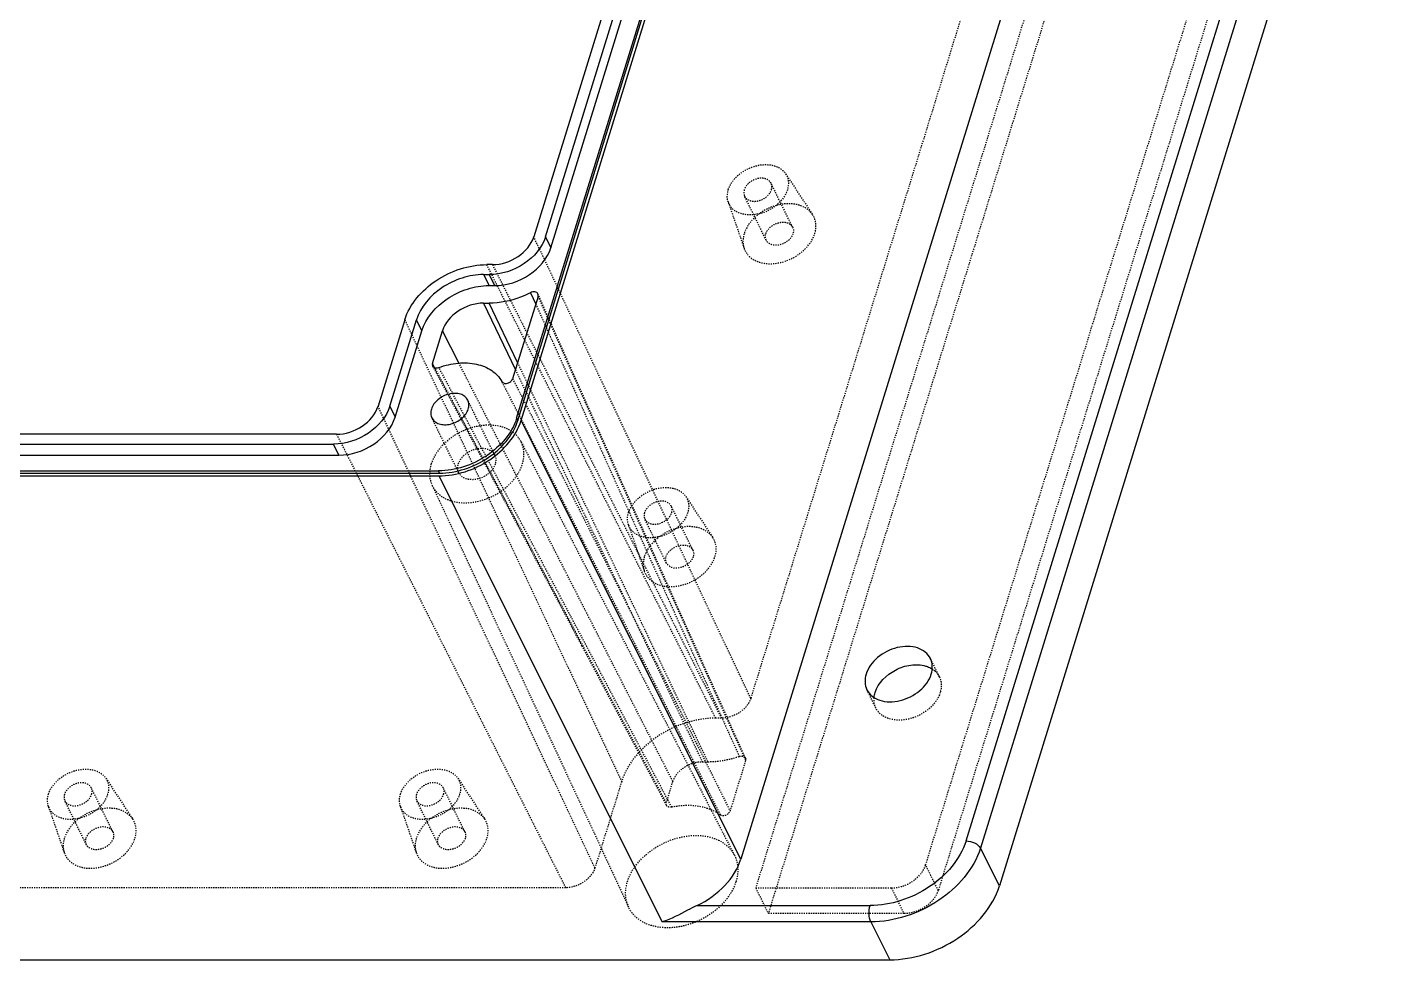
# Model space of a CAD drawing. Header units: millimetres. Extents: x 3202 to 5058, y 576 to 1424.
# Drawn here: x 3401.2 to 3516.7, y 1265.8 to 1344.9 of the extents above; entities that cross this region are included whole.
import ezdxf

# ---------------------------------------------------------------- set-up
doc = ezdxf.new("R2010")
doc.units = ezdxf.units.MM
doc.linetypes.add('HIDDEN', pattern=[0.2, 0.1, -0.1])
doc.layers.add('DEFAULT_2', color=8, linetype='HIDDEN')

msp = doc.modelspace()

# ---------------------------------------------------------------- linework, layer by layer
at = {"color": 7, "linetype": 'Continuous'}
for p, q in [((3442.743, 1311.733), (3476.046, 1419.5)), ((3442.835, 1311.547), (3476.137, 1419.314)), ((3443.116, 1311.541), (3476.421, 1419.319)), ((3468.558, 1405.966), (3444.196, 1327.133)), ((3445.19, 1327.133), (3469.552, 1405.966)), ((3445.648, 1326.2), (3470.009, 1405.033)), ((3495.711, 1384.176), (3461.766, 1274.329)), ((3480.871, 1275.878), (3513.858, 1382.627)), ((3515.077, 1382.019), (3482.089, 1275.271)), ((3516.742, 1378.986), (3483.699, 1272.059)), ((3445.19, 1327.133), (3445.648, 1326.2)), ((3440.683, 1324.766), (3440.2, 1324.766)), ((3439.938, 1323.921), (3440.421, 1323.921)), ((3439.938, 1323.921), (3440.396, 1322.988)), ((3440.396, 1322.988), (3440.879, 1322.988)), ((3440.879, 1322.988), (3440.421, 1323.921)), ((3444.555, 1322.068), (3442.396, 1315.081)), ((3443.924, 1322.387), (3444.149, 1321.885)), ((3444.149, 1321.885), (3444.356, 1321.422)), ((3439.936, 1321.5), (3440.419, 1321.5)), ((3439.936, 1321.5), (3442.632, 1315.846)), ((3442.822, 1316.461), (3440.419, 1321.5)), ((3433.245, 1320.083), (3430.978, 1312.745)), ((3431.972, 1312.745), (3434.239, 1320.083)), ((3434.697, 1319.15), (3434.239, 1320.083)), ((3432.429, 1311.813), (3434.697, 1319.15)), ((3435.594, 1316.391), (3436.447, 1319.15)), ((3437.861, 1316.385), (3436.447, 1319.15)), ((3435.694, 1316.204), (3435.594, 1316.391)), ((3435.784, 1316.036), (3435.694, 1316.204)), ((3431.972, 1312.745), (3432.429, 1311.813)), ((3442.743, 1311.733), (3442.835, 1311.547)), ((3461.766, 1274.329), (3443.116, 1311.541)), ((3427.464, 1310.379), (3345.755, 1310.379)), ((3345.494, 1309.534), (3427.203, 1309.534)), ((3427.66, 1308.601), (3427.203, 1309.534)), ((3345.951, 1308.601), (3427.66, 1308.601)), ((3235.623, 1307.27), (3436.115, 1307.27)), ((3235.634, 1306.843), (3436.139, 1306.843)), ((3235.714, 1307.083), (3436.207, 1307.083)), ((3436.207, 1307.083), (3436.115, 1307.27)), ((3436.139, 1306.843), (3455.102, 1269.006)), ((3483.699, 1272.059), (3482.089, 1275.271)), ((3458.049, 1270.396), (3472.731, 1270.396)), ((3472.787, 1269.006), (3455.102, 1269.006)), ((3472.787, 1269.006), (3474.396, 1265.794)), ((3235.838, 1265.794), (3474.396, 1265.794))]:
    msp.add_line(p, q, dxfattribs=at)
msp.add_ellipse((3456.239, 1274.332), major_axis=(5.387, 2.642), ratio=0.7218373, start_param=-1.5887142, end_param=-0.597242, dxfattribs=at)
for points, knots in [([(3445.19, 1327.133), (3444.905, 1326.208), (3443.467, 1324.581), (3441.457, 1323.921), (3440.421, 1323.921)], [0, 0, 0, 0, 0.483021, 1, 1, 1, 1]), ([(3440.683, 1324.766), (3441.446, 1324.766), (3442.927, 1325.252), (3443.986, 1326.451), (3444.196, 1327.133)], [0, 0, 0, 0, 0.5169793, 1, 1, 1, 1]), ([(3440.879, 1322.988), (3441.915, 1322.988), (3443.925, 1323.648), (3445.362, 1325.276), (3445.648, 1326.2)], [0, 0, 0, 0, 0.5169793, 1, 1, 1, 1]), ([(3433.245, 1320.083), (3433.662, 1321.431), (3435.262, 1323.227), (3437.915, 1324.499), (3439.451, 1324.766), (3440.2, 1324.766)], [0, 0, 0, 0, 0.4803699, 0.7450852, 1, 1, 1, 1]), ([(3439.938, 1323.921), (3439.325, 1323.921), (3438.066, 1323.702), (3435.892, 1322.66), (3434.58, 1321.187), (3434.239, 1320.083)], [0, 0, 0, 0, 0.2549147, 0.51963, 1, 1, 1, 1]), ([(3434.697, 1319.15), (3435.038, 1320.255), (3436.349, 1321.727), (3438.524, 1322.77), (3439.782, 1322.988), (3440.396, 1322.988)], [0, 0, 0, 0, 0.4803699, 0.7450852, 1, 1, 1, 1]), ([(3443.924, 1322.387), (3443.647, 1322.244), (3442.541, 1321.75), (3441.319, 1321.5), (3440.419, 1321.5)], [0, 0, 0, 0, 0.2572834, 1, 1, 1, 1]), ([(3444.547, 1322.283), (3444.505, 1322.375), (3444.272, 1322.508), (3444.037, 1322.445), (3443.924, 1322.387)], [0, 0, 0, 0, 0.4422236, 1, 1, 1, 1]), ([(3439.936, 1321.5), (3439.178, 1321.5), (3437.708, 1321.017), (3436.656, 1319.827), (3436.447, 1319.15)], [0, 0, 0, 0, 0.5169793, 1, 1, 1, 1]), ([(3435.611, 1316.16), (3435.624, 1316.136), (3435.695, 1316.043), (3435.818, 1316.004), (3435.906, 1315.999)], [0, 0, 0, 0, 0.2321989, 1, 1, 1, 1]), ([(3436.147, 1316.038), (3436.673, 1316.231), (3437.739, 1316.481), (3439.305, 1316.413), (3440.646, 1315.886), (3441.286, 1315.217), (3441.494, 1314.848)], [0, 0, 0, 0, 0.2849358, 0.5487965, 0.7851154, 1, 1, 1, 1]), ([(3441.494, 1314.848), (3441.532, 1314.78), (3441.693, 1314.673), (3441.979, 1314.692), (3442.244, 1314.827), (3442.369, 1314.992), (3442.396, 1315.081)], [0, 0, 0, 0, 0.2119941, 0.4690358, 0.7475716, 1, 1, 1, 1]), ([(3438.599, 1313.265), (3438.541, 1313.383), (3438.362, 1313.601), (3437.972, 1313.801), (3437.5, 1313.87), (3436.817, 1313.784), (3436.036, 1313.393), (3435.602, 1312.823), (3435.507, 1312.516)], [0, 0, 0, 0, 0.1026051, 0.2134953, 0.336519, 0.4704336, 0.7481245, 1, 1, 1, 1]), ([(3431.972, 1312.745), (3431.686, 1311.821), (3430.248, 1310.193), (3428.238, 1309.534), (3427.203, 1309.534)], [0, 0, 0, 0, 0.483021, 1, 1, 1, 1]), ([(3427.464, 1310.379), (3428.227, 1310.379), (3429.708, 1310.865), (3430.767, 1312.064), (3430.978, 1312.745)], [0, 0, 0, 0, 0.5169793, 1, 1, 1, 1]), ([(3435.507, 1312.516), (3435.487, 1312.452), (3435.431, 1312.205), (3435.465, 1311.934), (3435.547, 1311.767)], [0, 0, 0, 0, 0.2661503, 1, 1, 1, 1]), ([(3435.547, 1311.767), (3435.605, 1311.649), (3435.784, 1311.43), (3436.174, 1311.231), (3436.646, 1311.162), (3437.329, 1311.248), (3438.11, 1311.639), (3438.544, 1312.209), (3438.639, 1312.516)], [0, 0, 0, 0, 0.1026051, 0.2134953, 0.336519, 0.4704336, 0.7481245, 1, 1, 1, 1]), ([(3438.639, 1312.516), (3438.659, 1312.58), (3438.715, 1312.827), (3438.681, 1313.098), (3438.599, 1313.265)], [0, 0, 0, 0, 0.2661503, 1, 1, 1, 1]), ([(3427.66, 1308.601), (3428.696, 1308.601), (3430.706, 1309.261), (3432.144, 1310.888), (3432.429, 1311.813)], [0, 0, 0, 0, 0.5169793, 1, 1, 1, 1]), ([(3442.743, 1311.733), (3442.346, 1310.448), (3440.821, 1308.736), (3438.293, 1307.524), (3436.829, 1307.269), (3436.115, 1307.27)], [0, 0, 0, 0, 0.4803672, 0.7450856, 1, 1, 1, 1]), ([(3436.138, 1306.843), (3436.89, 1306.843), (3438.431, 1307.11), (3441.092, 1308.387), (3442.698, 1310.189), (3443.116, 1311.542)], [0, 0, 0, 0, 0.254912, 0.5196332, 1, 1, 1, 1]), ([(3436.207, 1307.083), (3436.92, 1307.083), (3438.384, 1307.337), (3440.913, 1308.55), (3442.438, 1310.262), (3442.835, 1311.547)], [0, 0, 0, 0, 0.2549143, 0.5196327, 1, 1, 1, 1]), ([(3477.85, 1291.35), (3477.748, 1291.557), (3477.432, 1291.943), (3476.743, 1292.295), (3475.911, 1292.416), (3474.706, 1292.265), (3473.328, 1291.575), (3472.561, 1290.569), (3472.394, 1290.027)], [0, 0, 0, 0, 0.1026369, 0.213535, 0.3365568, 0.4704655, 0.7481777, 1, 1, 1, 1]), ([(3473.157, 1288.473), (3473.409, 1289.289), (3474.48, 1290.327), (3476.136, 1290.863), (3477.05, 1290.831), (3477.453, 1290.711)], [0, 0, 0, 0, 0.4920336, 0.7578092, 1, 1, 1, 1]), ([(3477.453, 1290.711), (3477.502, 1290.697), (3477.688, 1290.635), (3477.866, 1290.55), (3477.99, 1290.472)], [0, 0, 0, 0, 0.257816, 1, 1, 1, 1]), ([(3477.92, 1290.027), (3477.989, 1290.249), (3478.058, 1290.704), (3477.946, 1291.155), (3477.85, 1291.35)], [0, 0, 0, 0, 0.5173659, 1, 1, 1, 1]), ([(3472.394, 1290.027), (3472.325, 1289.805), (3472.257, 1289.349), (3472.369, 1288.899), (3472.465, 1288.704)], [0, 0, 0, 0, 0.5173659, 1, 1, 1, 1]), ([(3472.465, 1288.704), (3472.567, 1288.497), (3472.882, 1288.111), (3473.572, 1287.759), (3474.403, 1287.638), (3475.609, 1287.789), (3476.987, 1288.479), (3477.753, 1289.485), (3477.92, 1290.027)], [0, 0, 0, 0, 0.1026369, 0.213535, 0.3365568, 0.4704655, 0.7481777, 1, 1, 1, 1]), ([(3480.871, 1275.878), (3480.383, 1274.3), (3478.51, 1272.197), (3475.405, 1270.708), (3473.607, 1270.396), (3472.731, 1270.396)], [0, 0, 0, 0, 0.4803667, 0.7450856, 1, 1, 1, 1]), ([(3480.871, 1275.878), (3481.121, 1275.878), (3481.585, 1275.762), (3481.989, 1275.463), (3482.089, 1275.271)], [0, 0, 0, 0, 0.535907, 1, 1, 1, 1]), ([(3482.089, 1275.271), (3481.529, 1273.469), (3479.387, 1271.071), (3475.841, 1269.367), (3473.788, 1269.007), (3472.787, 1269.006)], [0, 0, 0, 0, 0.4803047, 0.7451191, 1, 1, 1, 1]), ([(3474.396, 1265.794), (3475.398, 1265.794), (3477.452, 1266.151), (3481.001, 1267.853), (3483.142, 1270.256), (3483.699, 1272.059)], [0, 0, 0, 0, 0.2549139, 0.5196332, 1, 1, 1, 1]), ([(3458.049, 1270.396), (3457.78, 1270.269), (3456.817, 1269.767), (3455.851, 1269.253), (3455.102, 1269.006)], [0, 0, 0, 0, 0.2739451, 1, 1, 1, 1]), ([(3472.787, 1269.006), (3472.691, 1269.211), (3472.621, 1269.689), (3472.659, 1270.164), (3472.731, 1270.396)], [0, 0, 0, 0, 0.4824237, 1, 1, 1, 1])]:
    msp.add_open_spline(points, degree=3, knots=knots, dxfattribs=at)
for points in [[(3444.556, 1322.069), (3444.577, 1322.137), (3444.577, 1322.219), (3444.547, 1322.283)], [(3435.594, 1316.39), (3435.571, 1316.317), (3435.574, 1316.227), (3435.611, 1316.16)], [(3435.906, 1315.999), (3435.987, 1315.995), (3436.07, 1316.01), (3436.147, 1316.038)], [(3473.07, 1288.04), (3473.083, 1288.187), (3473.113, 1288.332), (3473.157, 1288.473)]]:
    msp.add_open_spline(points, degree=3, dxfattribs=at)
at = {"layer": 'DEFAULT_2', "color": 8, "linetype": 'HIDDEN'}
for p, q in [((3497.518, 1383.51), (3463.024, 1271.886)), ((3498.586, 1381.335), (3464.092, 1269.711)), ((3477.445, 1273.845), (3510.729, 1381.552)), ((3511.797, 1379.377), (3478.513, 1271.669)), ((3486.965, 1366.804), (3462.604, 1287.971)), ((3465.566, 1332.474), (3467.85, 1329.005)), ((3466.161, 1327.938), (3464.331, 1331.668)), ((3460.694, 1330.083), (3462.039, 1326.154)), ((3463.917, 1326.837), (3462.086, 1330.567)), ((3462.604, 1287.971), (3444.196, 1327.133)), ((3459.63, 1286.294), (3440.2, 1324.766)), ((3440.683, 1324.766), (3460.113, 1286.294)), ((3433.245, 1320.083), (3451.653, 1280.921)), ((3435.863, 1315.887), (3435.784, 1316.036)), ((3437.88, 1312.113), (3435.863, 1315.887)), ((3455.998, 1280.921), (3437.861, 1316.385)), ((3458.971, 1282.598), (3442.822, 1316.461)), ((3442.632, 1315.846), (3458.488, 1282.598)), ((3449.385, 1273.584), (3430.978, 1312.745)), ((3440.887, 1308.603), (3438.599, 1313.265)), ((3437.835, 1307.105), (3435.547, 1311.767)), ((3438.076, 1311.748), (3437.88, 1312.113)), ((3439.469, 1309.14), (3438.076, 1311.748)), ((3427.464, 1310.379), (3446.895, 1271.907)), ((3440.005, 1308.135), (3439.469, 1309.14)), ((3443.115, 1309.745), (3461.213, 1274.672)), ((3435.568, 1306.042), (3452.237, 1270.267)), ((3457.101, 1305.083), (3459.386, 1301.614)), ((3455.452, 1299.446), (3453.622, 1303.176)), ((3457.697, 1300.547), (3455.866, 1304.277)), ((3452.229, 1302.692), (3453.575, 1298.763)), ((3478.613, 1289.795), (3477.85, 1291.349)), ((3473.227, 1287.151), (3472.464, 1288.705)), ((3460.113, 1286.294), (3459.63, 1286.294)), ((3458.488, 1282.598), (3458.971, 1282.598)), ((3462.168, 1282.687), (3460.848, 1278.414)), ((3408.48, 1276.656), (3406.65, 1280.385)), ((3407.885, 1281.191), (3410.169, 1277.723)), ((3438.347, 1276.656), (3436.517, 1280.385)), ((3437.752, 1281.191), (3440.036, 1277.723)), ((3451.653, 1280.921), (3449.385, 1273.584)), ((3455.441, 1279.118), (3455.998, 1280.921)), ((3406.236, 1275.554), (3404.406, 1279.284)), ((3436.103, 1275.554), (3434.272, 1279.284)), ((3403.013, 1278.8), (3404.358, 1274.871)), ((3432.879, 1278.8), (3434.225, 1274.871)), ((3478.513, 1271.669), (3477.445, 1273.845)), ((3446.895, 1271.907), (3365.186, 1271.907)), ((3463.024, 1271.886), (3474.537, 1271.886)), ((3463.024, 1271.886), (3464.092, 1269.711)), ((3474.537, 1271.886), (3475.605, 1269.711)), ((3475.605, 1269.711), (3464.092, 1269.711))]:
    msp.add_line(p, q, dxfattribs=at)
for points in [[(3462.16, 1282.901), (3455.763, 1297.152), (3449.796, 1310.493), (3444.546, 1322.283)], [(3435.611, 1316.159), (3441.544, 1305.053), (3448.266, 1292.43), (3455.455, 1278.892)]]:
    msp.add_lwpolyline(points, dxfattribs=at)
for centre, radius, start, end in [((12307.251, 5262.384), 9699.148, 203.9697198, 204.2245597), ((13881.362, 5997.575), 11436.673, 204.1340884, 204.3449341), ((-9627.51, -5624.593), 14792.954, 27.8179346, 27.981403), ((-6591.449, -4046.58), 11371.149, 27.9273594, 28.0929654)]:
    msp.add_arc(centre, radius, start, end, dxfattribs=at)
for points, knots in [([(3460.699, 1331.117), (3460.845, 1331.591), (3461.503, 1332.477), (3462.695, 1333.108), (3463.751, 1333.282), (3464.496, 1333.216), (3465.133, 1332.954), (3465.452, 1332.646), (3465.565, 1332.474)], [0, 0, 0, 0, 0.2493761, 0.5250874, 0.6593649, 0.7838416, 0.8965857, 1, 1, 1, 1]), ([(3464.331, 1331.668), (3464.244, 1331.844), (3463.849, 1332.132), (3463.122, 1332.098), (3462.447, 1331.763), (3462.127, 1331.343), (3462.057, 1331.117)], [0, 0, 0, 0, 0.2106112, 0.4668577, 0.7464237, 1, 1, 1, 1]), ([(3465.565, 1332.474), (3465.69, 1332.286), (3465.852, 1331.826), (3465.79, 1331.348), (3465.719, 1331.117)], [0, 0, 0, 0, 0.482583, 1, 1, 1, 1]), ([(3460.694, 1330.083), (3460.666, 1330.162), (3460.582, 1330.501), (3460.621, 1330.865), (3460.699, 1331.117)], [0, 0, 0, 0, 0.2405257, 1, 1, 1, 1]), ([(3465.719, 1331.117), (3465.561, 1330.607), (3464.826, 1329.664), (3463.514, 1329.045), (3462.383, 1328.949), (3461.62, 1329.105), (3461.011, 1329.487), (3460.763, 1329.879), (3460.694, 1330.083)], [0, 0, 0, 0, 0.2541863, 0.5336149, 0.6669543, 0.7883797, 0.8975693, 1, 1, 1, 1]), ([(3462.057, 1331.117), (3462.043, 1331.07), (3462.001, 1330.888), (3462.026, 1330.689), (3462.087, 1330.566)], [0, 0, 0, 0, 0.2661503, 1, 1, 1, 1]), ([(3462.087, 1330.566), (3462.173, 1330.39), (3462.569, 1330.102), (3463.296, 1330.136), (3463.97, 1330.471), (3464.29, 1330.892), (3464.36, 1331.117)], [0, 0, 0, 0, 0.2106112, 0.4668577, 0.7464237, 1, 1, 1, 1]), ([(3464.36, 1331.117), (3464.375, 1331.165), (3464.416, 1331.346), (3464.391, 1331.546), (3464.331, 1331.668)], [0, 0, 0, 0, 0.2661503, 1, 1, 1, 1]), ([(3467.851, 1329.004), (3467.716, 1329.209), (3467.336, 1329.577), (3466.576, 1329.89), (3465.688, 1329.97), (3464.427, 1329.763), (3463.005, 1329.009), (3462.22, 1327.952), (3462.045, 1327.388)], [0, 0, 0, 0, 0.1034074, 0.2161188, 0.3405672, 0.4748343, 0.7505929, 1, 1, 1, 1]), ([(3468.032, 1327.388), (3468.117, 1327.663), (3468.191, 1328.232), (3467.998, 1328.78), (3467.851, 1329.004)], [0, 0, 0, 0, 0.5174998, 1, 1, 1, 1]), ([(3463.888, 1327.388), (3463.957, 1327.613), (3464.278, 1328.034), (3464.952, 1328.369), (3465.679, 1328.403), (3466.074, 1328.115), (3466.161, 1327.939)], [0, 0, 0, 0, 0.2535571, 0.5331117, 0.7893681, 1, 1, 1, 1]), ([(3466.161, 1327.939), (3466.181, 1327.898), (3466.246, 1327.722), (3466.232, 1327.523), (3466.19, 1327.388)], [0, 0, 0, 0, 0.2411566, 1, 1, 1, 1]), ([(3462.045, 1327.388), (3462.013, 1327.283), (3461.916, 1326.879), (3461.94, 1326.442), (3462.04, 1326.153)], [0, 0, 0, 0, 0.2644434, 1, 1, 1, 1]), ([(3462.04, 1326.153), (3462.123, 1325.91), (3462.418, 1325.443), (3463.145, 1324.988), (3464.055, 1324.801), (3465.403, 1324.916), (3466.968, 1325.655), (3467.844, 1326.779), (3468.032, 1327.388)], [0, 0, 0, 0, 0.1024369, 0.2116269, 0.3330431, 0.4663729, 0.7458088, 1, 1, 1, 1]), ([(3463.917, 1326.837), (3463.897, 1326.877), (3463.832, 1327.053), (3463.846, 1327.252), (3463.888, 1327.388)], [0, 0, 0, 0, 0.2411566, 1, 1, 1, 1]), ([(3466.19, 1327.388), (3466.12, 1327.162), (3465.8, 1326.742), (3465.126, 1326.407), (3464.399, 1326.373), (3464.003, 1326.661), (3463.917, 1326.837)], [0, 0, 0, 0, 0.2535571, 0.5331117, 0.7893681, 1, 1, 1, 1]), ([(3460.03, 1278.09), (3456.961, 1284.249), (3450.823, 1296.522), (3444.622, 1308.764), (3441.494, 1314.848)], [0, 0, 0, 0, 0.5014603, 1, 1, 1, 1]), ([(3442.396, 1315.081), (3445.512, 1309.017), (3451.687, 1296.806), (3457.794, 1284.562), (3460.848, 1278.414)], [0, 0, 0, 0, 0.498284, 1, 1, 1, 1]), ([(3443.115, 1309.746), (3442.966, 1310.033), (3442.516, 1310.564), (3441.546, 1311.043), (3440.383, 1311.201), (3438.703, 1310.98), (3436.786, 1310.012), (3435.722, 1308.608), (3435.489, 1307.854)], [0, 0, 0, 0, 0.1027226, 0.2139027, 0.3371626, 0.471142, 0.7485584, 1, 1, 1, 1]), ([(3437.795, 1307.854), (3437.89, 1308.161), (3438.324, 1308.731), (3439.105, 1309.122), (3439.788, 1309.208), (3440.259, 1309.139), (3440.65, 1308.939), (3440.829, 1308.721), (3440.887, 1308.603)], [0, 0, 0, 0, 0.2518561, 0.5295352, 0.6634557, 0.7864829, 0.8973816, 1, 1, 1, 1]), ([(3443.233, 1307.854), (3443.331, 1308.173), (3443.428, 1308.826), (3443.257, 1309.47), (3443.115, 1309.746)], [0, 0, 0, 0, 0.517456, 1, 1, 1, 1]), ([(3435.489, 1307.854), (3435.394, 1307.55), (3435.299, 1306.927), (3435.443, 1306.309), (3435.569, 1306.04)], [0, 0, 0, 0, 0.5172503, 1, 1, 1, 1]), ([(3435.569, 1306.04), (3435.706, 1305.745), (3436.14, 1305.194), (3437.102, 1304.686), (3438.27, 1304.506), (3439.968, 1304.707), (3441.914, 1305.673), (3442.997, 1307.09), (3443.233, 1307.854)], [0, 0, 0, 0, 0.102565, 0.2131832, 0.3359624, 0.4697952, 0.7477979, 1, 1, 1, 1]), ([(3437.835, 1307.105), (3437.808, 1307.16), (3437.719, 1307.399), (3437.738, 1307.67), (3437.795, 1307.854)], [0, 0, 0, 0, 0.2411566, 1, 1, 1, 1]), ([(3440.927, 1307.854), (3440.832, 1307.547), (3440.397, 1306.977), (3439.616, 1306.586), (3438.933, 1306.5), (3438.462, 1306.569), (3438.071, 1306.768), (3437.893, 1306.987), (3437.835, 1307.105)], [0, 0, 0, 0, 0.2518561, 0.5295352, 0.6634557, 0.7864829, 0.8973816, 1, 1, 1, 1]), ([(3440.887, 1308.603), (3440.914, 1308.548), (3441.003, 1308.309), (3440.983, 1308.038), (3440.927, 1307.854)], [0, 0, 0, 0, 0.2411566, 1, 1, 1, 1]), ([(3452.234, 1303.726), (3452.381, 1304.2), (3453.039, 1305.086), (3454.23, 1305.717), (3455.287, 1305.891), (3456.032, 1305.825), (3456.669, 1305.563), (3456.988, 1305.255), (3457.101, 1305.083)], [0, 0, 0, 0, 0.2493761, 0.5250874, 0.6593649, 0.7838416, 0.8965857, 1, 1, 1, 1]), ([(3455.866, 1304.277), (3455.78, 1304.453), (3455.384, 1304.741), (3454.657, 1304.707), (3453.983, 1304.372), (3453.663, 1303.952), (3453.593, 1303.726)], [0, 0, 0, 0, 0.2106112, 0.4668577, 0.7464237, 1, 1, 1, 1]), ([(3457.101, 1305.083), (3457.225, 1304.895), (3457.387, 1304.435), (3457.325, 1303.957), (3457.254, 1303.726)], [0, 0, 0, 0, 0.482583, 1, 1, 1, 1]), ([(3452.229, 1302.692), (3452.202, 1302.771), (3452.118, 1303.11), (3452.156, 1303.474), (3452.234, 1303.726)], [0, 0, 0, 0, 0.2405257, 1, 1, 1, 1]), ([(3457.254, 1303.726), (3457.096, 1303.215), (3456.361, 1302.273), (3455.05, 1301.654), (3453.918, 1301.558), (3453.156, 1301.714), (3452.546, 1302.096), (3452.299, 1302.488), (3452.229, 1302.692)], [0, 0, 0, 0, 0.2541863, 0.5336149, 0.6669543, 0.7883797, 0.8975693, 1, 1, 1, 1]), ([(3453.593, 1303.726), (3453.578, 1303.679), (3453.537, 1303.497), (3453.562, 1303.298), (3453.622, 1303.175)], [0, 0, 0, 0, 0.2661503, 1, 1, 1, 1]), ([(3453.622, 1303.175), (3453.709, 1302.999), (3454.104, 1302.711), (3454.831, 1302.745), (3455.505, 1303.08), (3455.826, 1303.501), (3455.896, 1303.726)], [0, 0, 0, 0, 0.2106112, 0.4668577, 0.7464237, 1, 1, 1, 1]), ([(3455.896, 1303.726), (3455.91, 1303.774), (3455.952, 1303.955), (3455.927, 1304.155), (3455.866, 1304.277)], [0, 0, 0, 0, 0.2661503, 1, 1, 1, 1]), ([(3459.386, 1301.614), (3459.251, 1301.818), (3458.871, 1302.187), (3458.111, 1302.499), (3457.223, 1302.579), (3455.963, 1302.371), (3454.541, 1301.618), (3453.756, 1300.561), (3453.581, 1299.997)], [0, 0, 0, 0, 0.1034004, 0.2161211, 0.3405851, 0.4748593, 0.7506072, 1, 1, 1, 1]), ([(3455.423, 1299.997), (3455.493, 1300.222), (3455.813, 1300.643), (3456.487, 1300.978), (3457.214, 1301.012), (3457.61, 1300.724), (3457.696, 1300.548)], [0, 0, 0, 0, 0.2535571, 0.5331117, 0.7893681, 1, 1, 1, 1]), ([(3459.568, 1299.997), (3459.653, 1300.272), (3459.727, 1300.842), (3459.534, 1301.39), (3459.386, 1301.614)], [0, 0, 0, 0, 0.5175028, 1, 1, 1, 1]), ([(3453.581, 1299.997), (3453.549, 1299.892), (3453.452, 1299.488), (3453.476, 1299.05), (3453.575, 1298.761)], [0, 0, 0, 0, 0.264448, 1, 1, 1, 1]), ([(3453.575, 1298.761), (3453.659, 1298.518), (3453.954, 1298.051), (3454.681, 1297.597), (3455.591, 1297.41), (3456.939, 1297.525), (3458.503, 1298.264), (3459.38, 1299.388), (3459.568, 1299.997)], [0, 0, 0, 0, 0.1024297, 0.2116228, 0.3330558, 0.4663969, 0.7458241, 1, 1, 1, 1]), ([(3455.452, 1299.446), (3455.433, 1299.486), (3455.367, 1299.662), (3455.381, 1299.861), (3455.423, 1299.997)], [0, 0, 0, 0, 0.2411566, 1, 1, 1, 1]), ([(3457.726, 1299.997), (3457.656, 1299.771), (3457.336, 1299.35), (3456.662, 1299.015), (3455.935, 1298.982), (3455.539, 1299.27), (3455.452, 1299.446)], [0, 0, 0, 0, 0.2535571, 0.5331117, 0.7893681, 1, 1, 1, 1]), ([(3457.696, 1300.548), (3457.716, 1300.507), (3457.782, 1300.331), (3457.768, 1300.132), (3457.726, 1299.997)], [0, 0, 0, 0, 0.2411566, 1, 1, 1, 1]), ([(3478.612, 1289.796), (3478.708, 1289.601), (3478.82, 1289.15), (3478.752, 1288.695), (3478.683, 1288.473)], [0, 0, 0, 0, 0.4826495, 1, 1, 1, 1]), ([(3478.683, 1288.473), (3478.516, 1287.931), (3477.749, 1286.925), (3476.372, 1286.235), (3475.166, 1286.084), (3474.335, 1286.205), (3473.645, 1286.557), (3473.329, 1286.943), (3473.227, 1287.15)], [0, 0, 0, 0, 0.2518076, 0.5295107, 0.6634237, 0.7864491, 0.8973537, 1, 1, 1, 1]), ([(3462.604, 1287.971), (3462.455, 1287.488), (3461.704, 1286.638), (3460.654, 1286.294), (3460.113, 1286.294)], [0, 0, 0, 0, 0.483021, 1, 1, 1, 1]), ([(3473.227, 1287.15), (3473.194, 1287.217), (3473.08, 1287.499), (3473.05, 1287.812), (3473.07, 1288.04)], [0, 0, 0, 0, 0.245284, 1, 1, 1, 1]), ([(3459.63, 1286.294), (3458.771, 1286.294), (3457.009, 1285.988), (3453.966, 1284.528), (3452.13, 1282.468), (3451.653, 1280.921)], [0, 0, 0, 0, 0.2549147, 0.51963, 1, 1, 1, 1]), ([(3455.998, 1280.921), (3456.147, 1281.404), (3456.898, 1282.254), (3457.947, 1282.598), (3458.488, 1282.598)], [0, 0, 0, 0, 0.483021, 1, 1, 1, 1]), ([(3458.971, 1282.598), (3459.191, 1282.598), (3460.093, 1282.638), (3460.986, 1282.831), (3461.635, 1283.046)], [0, 0, 0, 0, 0.2428843, 1, 1, 1, 1]), ([(3461.635, 1283.046), (3461.737, 1283.08), (3461.941, 1283.106), (3462.124, 1282.98), (3462.16, 1282.901)], [0, 0, 0, 0, 0.5532593, 1, 1, 1, 1]), ([(3403.018, 1279.835), (3403.164, 1280.308), (3403.822, 1281.194), (3405.014, 1281.826), (3406.07, 1282), (3406.815, 1281.933), (3407.453, 1281.672), (3407.771, 1281.363), (3407.885, 1281.192)], [0, 0, 0, 0, 0.2493761, 0.5250874, 0.6593649, 0.7838416, 0.8965857, 1, 1, 1, 1]), ([(3432.885, 1279.835), (3433.031, 1280.308), (3433.689, 1281.194), (3434.881, 1281.826), (3435.937, 1282), (3436.682, 1281.933), (3437.319, 1281.672), (3437.638, 1281.363), (3437.751, 1281.192)], [0, 0, 0, 0, 0.2493761, 0.5250874, 0.6593649, 0.7838416, 0.8965857, 1, 1, 1, 1]), ([(3406.65, 1280.386), (3406.563, 1280.562), (3406.168, 1280.85), (3405.441, 1280.816), (3404.766, 1280.481), (3404.446, 1280.061), (3404.376, 1279.835)], [0, 0, 0, 0, 0.2106112, 0.4668577, 0.7464237, 1, 1, 1, 1]), ([(3406.679, 1279.835), (3406.694, 1279.882), (3406.735, 1280.064), (3406.71, 1280.263), (3406.65, 1280.386)], [0, 0, 0, 0, 0.2661503, 1, 1, 1, 1]), ([(3407.885, 1281.192), (3408.009, 1281.004), (3408.171, 1280.544), (3408.109, 1280.066), (3408.038, 1279.835)], [0, 0, 0, 0, 0.482583, 1, 1, 1, 1]), ([(3436.516, 1280.386), (3436.43, 1280.562), (3436.034, 1280.85), (3435.307, 1280.816), (3434.633, 1280.481), (3434.313, 1280.061), (3434.243, 1279.835)], [0, 0, 0, 0, 0.2106112, 0.4668577, 0.7464237, 1, 1, 1, 1]), ([(3436.546, 1279.835), (3436.56, 1279.882), (3436.602, 1280.064), (3436.577, 1280.263), (3436.516, 1280.386)], [0, 0, 0, 0, 0.2661503, 1, 1, 1, 1]), ([(3437.751, 1281.192), (3437.875, 1281.004), (3438.038, 1280.544), (3437.976, 1280.066), (3437.904, 1279.835)], [0, 0, 0, 0, 0.482583, 1, 1, 1, 1]), ([(3403.013, 1278.8), (3402.985, 1278.879), (3402.901, 1279.219), (3402.94, 1279.582), (3403.018, 1279.835)], [0, 0, 0, 0, 0.2405257, 1, 1, 1, 1]), ([(3408.038, 1279.835), (3407.88, 1279.324), (3407.145, 1278.382), (3405.833, 1277.762), (3404.702, 1277.666), (3403.939, 1277.823), (3403.33, 1278.204), (3403.082, 1278.596), (3403.013, 1278.8)], [0, 0, 0, 0, 0.2541863, 0.5336149, 0.6669543, 0.7883797, 0.8975693, 1, 1, 1, 1]), ([(3404.376, 1279.835), (3404.362, 1279.787), (3404.32, 1279.606), (3404.345, 1279.407), (3404.406, 1279.284)], [0, 0, 0, 0, 0.2661503, 1, 1, 1, 1]), ([(3404.406, 1279.284), (3404.492, 1279.108), (3404.888, 1278.82), (3405.615, 1278.854), (3406.289, 1279.189), (3406.609, 1279.609), (3406.679, 1279.835)], [0, 0, 0, 0, 0.2106112, 0.4668577, 0.7464237, 1, 1, 1, 1]), ([(3432.879, 1278.8), (3432.852, 1278.879), (3432.768, 1279.219), (3432.806, 1279.582), (3432.885, 1279.835)], [0, 0, 0, 0, 0.2405257, 1, 1, 1, 1]), ([(3437.904, 1279.835), (3437.747, 1279.324), (3437.012, 1278.382), (3435.7, 1277.762), (3434.569, 1277.666), (3433.806, 1277.823), (3433.197, 1278.204), (3432.949, 1278.596), (3432.879, 1278.8)], [0, 0, 0, 0, 0.2541863, 0.5336149, 0.6669543, 0.7883797, 0.8975693, 1, 1, 1, 1]), ([(3434.243, 1279.835), (3434.228, 1279.787), (3434.187, 1279.606), (3434.212, 1279.407), (3434.272, 1279.284)], [0, 0, 0, 0, 0.2661503, 1, 1, 1, 1]), ([(3434.272, 1279.284), (3434.359, 1279.108), (3434.755, 1278.82), (3435.482, 1278.854), (3436.156, 1279.189), (3436.476, 1279.609), (3436.546, 1279.835)], [0, 0, 0, 0, 0.2106112, 0.4668577, 0.7464237, 1, 1, 1, 1]), ([(3460.029, 1278.09), (3459.483, 1278.471), (3458.088, 1278.963), (3456.638, 1278.887), (3455.896, 1278.738)], [0, 0, 0, 0, 0.467991, 1, 1, 1, 1]), ([(3410.17, 1277.722), (3410.035, 1277.927), (3409.655, 1278.295), (3408.895, 1278.608), (3408.007, 1278.687), (3406.746, 1278.48), (3405.324, 1277.727), (3404.539, 1276.67), (3404.365, 1276.105)], [0, 0, 0, 0, 0.1034004, 0.2161211, 0.3405851, 0.4748593, 0.7506072, 1, 1, 1, 1]), ([(3440.036, 1277.722), (3439.901, 1277.927), (3439.522, 1278.295), (3438.762, 1278.608), (3437.873, 1278.687), (3436.613, 1278.48), (3435.191, 1277.727), (3434.406, 1276.67), (3434.231, 1276.105)], [0, 0, 0, 0, 0.1034004, 0.2161211, 0.3405851, 0.4748593, 0.7506072, 1, 1, 1, 1]), ([(3455.896, 1278.738), (3455.808, 1278.721), (3455.636, 1278.718), (3455.49, 1278.826), (3455.455, 1278.892)], [0, 0, 0, 0, 0.5465459, 1, 1, 1, 1]), ([(3460.029, 1278.09), (3460.157, 1278), (3460.533, 1278.014), (3460.798, 1278.258), (3460.848, 1278.414)], [0, 0, 0, 0, 0.4868062, 1, 1, 1, 1]), ([(3406.207, 1276.105), (3406.276, 1276.331), (3406.597, 1276.751), (3407.271, 1277.086), (3407.998, 1277.12), (3408.393, 1276.832), (3408.48, 1276.656)], [0, 0, 0, 0, 0.2535571, 0.5331117, 0.7893681, 1, 1, 1, 1]), ([(3408.48, 1276.656), (3408.5, 1276.616), (3408.565, 1276.44), (3408.551, 1276.24), (3408.509, 1276.105)], [0, 0, 0, 0, 0.2411566, 1, 1, 1, 1]), ([(3410.351, 1276.105), (3410.436, 1276.38), (3410.51, 1276.95), (3410.317, 1277.498), (3410.17, 1277.722)], [0, 0, 0, 0, 0.5175028, 1, 1, 1, 1]), ([(3436.073, 1276.105), (3436.143, 1276.331), (3436.463, 1276.751), (3437.138, 1277.086), (3437.865, 1277.12), (3438.26, 1276.832), (3438.347, 1276.656)], [0, 0, 0, 0, 0.2535571, 0.5331117, 0.7893681, 1, 1, 1, 1]), ([(3438.347, 1276.656), (3438.367, 1276.616), (3438.432, 1276.44), (3438.418, 1276.24), (3438.376, 1276.105)], [0, 0, 0, 0, 0.2411566, 1, 1, 1, 1]), ([(3440.218, 1276.105), (3440.303, 1276.38), (3440.377, 1276.95), (3440.184, 1277.498), (3440.036, 1277.722)], [0, 0, 0, 0, 0.5175028, 1, 1, 1, 1]), ([(3404.365, 1276.105), (3404.332, 1276), (3404.235, 1275.596), (3404.26, 1275.159), (3404.359, 1274.87)], [0, 0, 0, 0, 0.264448, 1, 1, 1, 1]), ([(3404.359, 1274.87), (3404.442, 1274.627), (3404.738, 1274.16), (3405.465, 1273.705), (3406.374, 1273.519), (3407.723, 1273.634), (3409.287, 1274.373), (3410.163, 1275.496), (3410.351, 1276.105)], [0, 0, 0, 0, 0.1024297, 0.2116228, 0.3330558, 0.4663969, 0.7458241, 1, 1, 1, 1]), ([(3406.236, 1275.554), (3406.216, 1275.595), (3406.151, 1275.771), (3406.165, 1275.97), (3406.207, 1276.105)], [0, 0, 0, 0, 0.2411566, 1, 1, 1, 1]), ([(3408.509, 1276.105), (3408.44, 1275.879), (3408.119, 1275.459), (3407.445, 1275.124), (3406.718, 1275.09), (3406.323, 1275.378), (3406.236, 1275.554)], [0, 0, 0, 0, 0.2535571, 0.5331117, 0.7893681, 1, 1, 1, 1]), ([(3434.231, 1276.105), (3434.199, 1276), (3434.102, 1275.596), (3434.126, 1275.159), (3434.226, 1274.87)], [0, 0, 0, 0, 0.264448, 1, 1, 1, 1]), ([(3434.226, 1274.87), (3434.309, 1274.627), (3434.605, 1274.16), (3435.331, 1273.705), (3436.241, 1273.519), (3437.59, 1273.634), (3439.154, 1274.373), (3440.03, 1275.496), (3440.218, 1276.105)], [0, 0, 0, 0, 0.1024297, 0.2116228, 0.3330558, 0.4663969, 0.7458241, 1, 1, 1, 1]), ([(3436.103, 1275.554), (3436.083, 1275.595), (3436.018, 1275.771), (3436.032, 1275.97), (3436.073, 1276.105)], [0, 0, 0, 0, 0.2411566, 1, 1, 1, 1]), ([(3438.376, 1276.105), (3438.306, 1275.879), (3437.986, 1275.459), (3437.312, 1275.124), (3436.585, 1275.09), (3436.189, 1275.378), (3436.103, 1275.554)], [0, 0, 0, 0, 0.2535571, 0.5331117, 0.7893681, 1, 1, 1, 1]), ([(3452.143, 1272.422), (3452.42, 1273.32), (3453.687, 1274.989), (3455.967, 1276.141), (3457.965, 1276.403), (3459.349, 1276.214), (3460.502, 1275.644), (3461.038, 1275.012), (3461.214, 1274.671)], [0, 0, 0, 0, 0.2514283, 0.5288581, 0.6628372, 0.7860893, 0.8972668, 1, 1, 1, 1]), ([(3461.214, 1274.671), (3461.383, 1274.343), (3461.585, 1273.577), (3461.47, 1272.801), (3461.353, 1272.422)], [0, 0, 0, 0, 0.4825077, 1, 1, 1, 1]), ([(3449.385, 1273.584), (3449.236, 1273.101), (3448.485, 1272.251), (3447.435, 1271.907), (3446.895, 1271.907)], [0, 0, 0, 0, 0.483021, 1, 1, 1, 1]), ([(3474.537, 1271.886), (3475.169, 1271.886), (3476.394, 1272.289), (3477.271, 1273.281), (3477.445, 1273.845)], [0, 0, 0, 0, 0.5169793, 1, 1, 1, 1]), ([(3452.237, 1270.267), (3452.088, 1270.587), (3451.917, 1271.321), (3452.031, 1272.061), (3452.143, 1272.422)], [0, 0, 0, 0, 0.4826974, 1, 1, 1, 1]), ([(3461.353, 1272.422), (3461.073, 1271.514), (3459.784, 1269.828), (3457.469, 1268.68), (3455.449, 1268.44), (3454.06, 1268.655), (3452.915, 1269.26), (3452.4, 1269.917), (3452.237, 1270.267)], [0, 0, 0, 0, 0.2521921, 0.5302097, 0.6640403, 0.7868094, 0.8974226, 1, 1, 1, 1]), ([(3478.513, 1271.669), (3478.338, 1271.105), (3477.462, 1270.113), (3476.236, 1269.711), (3475.605, 1269.711)], [0, 0, 0, 0, 0.483021, 1, 1, 1, 1])]:
    msp.add_open_spline(points, degree=3, knots=knots, dxfattribs=at)
for points in [[(3477.99, 1290.472), (3478.073, 1290.42), (3478.153, 1290.361), (3478.227, 1290.296)], [(3478.227, 1290.296), (3478.385, 1290.157), (3478.52, 1289.985), (3478.612, 1289.796)], [(3462.16, 1282.901), (3462.189, 1282.836), (3462.189, 1282.755), (3462.168, 1282.687)], [(3455.455, 1278.892), (3455.42, 1278.959), (3455.419, 1279.046), (3455.441, 1279.118)]]:
    msp.add_open_spline(points, degree=3, dxfattribs=at)

doc.saveas('drawing.dxf')
